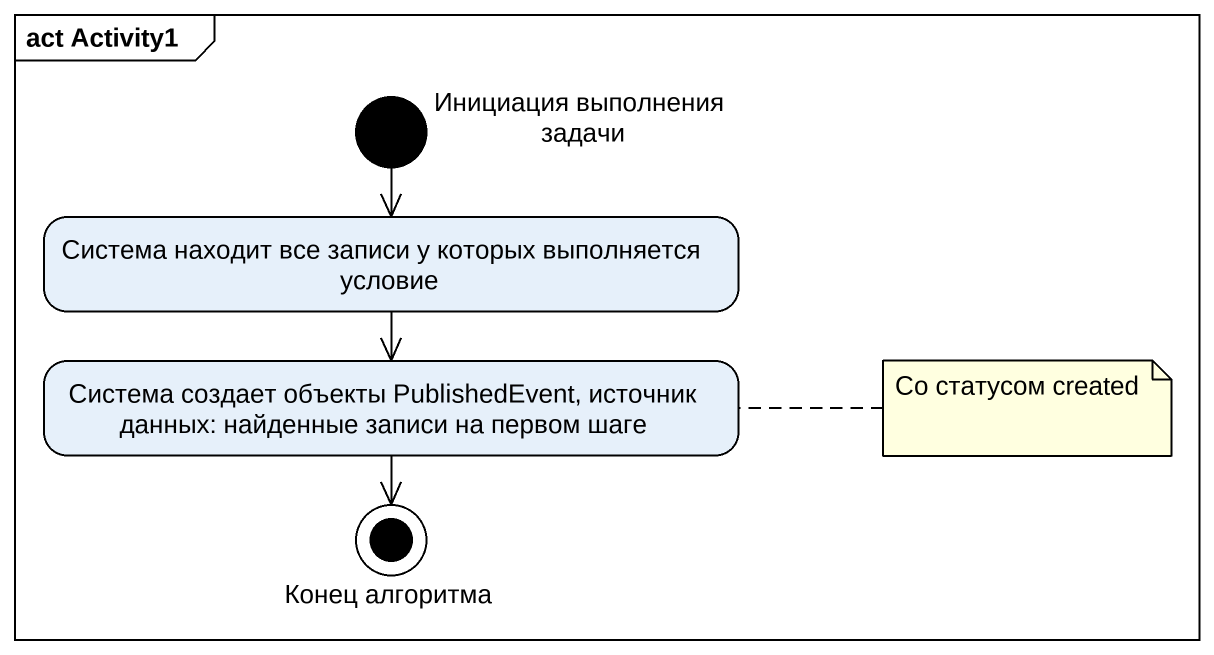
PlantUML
@startuml
mainframe act Activity1
hide empty description
state "Инициация выполнения задачи" as Инициация_выполнения_задачи <<start>>
state "Система находит все записи у которых выполняется условие" as Система_находит_все_записи
state "Система создает объекты PublishedEvent, источник данных: найденные записи на первом шаге" as Система_создает_объекты
state "Конец алгоритма" as Конец_алгоритма <<end>>
Инициация_выполнения_задачи --> Система_находит_все_записи
Система_находит_все_записи --> Система_создает_объекты
Система_создает_объекты --> Конец_алгоритма
note right of Система_создает_объекты : Со статусом created
@enduml
